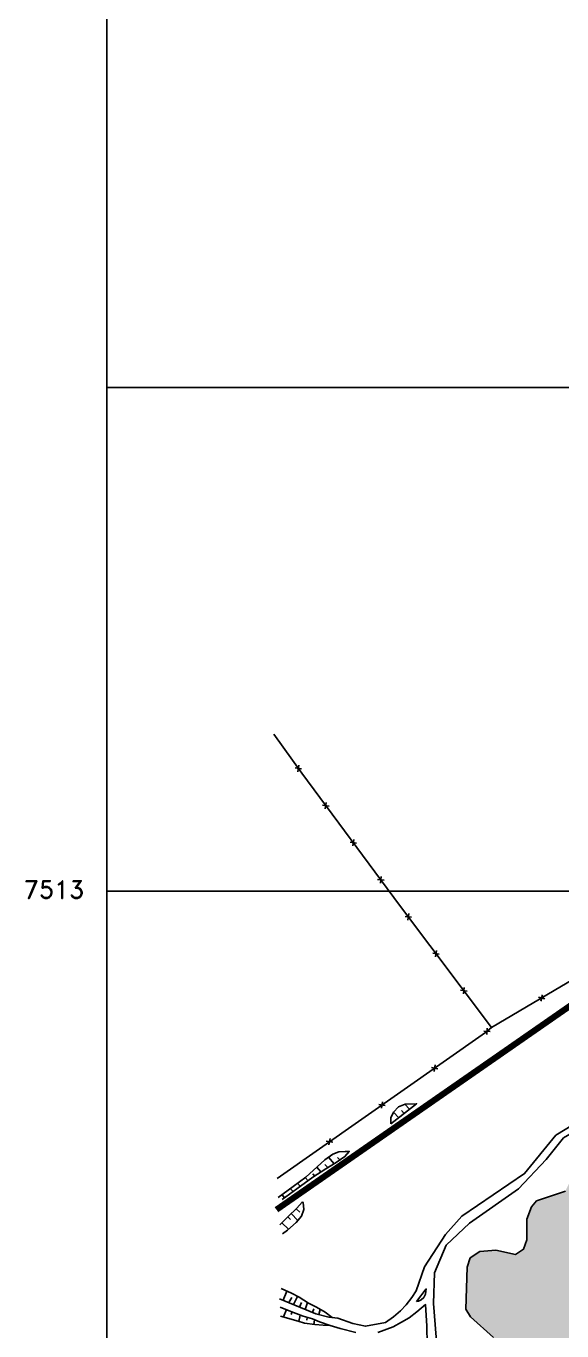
# Model space of a CAD drawing. Extents: x 538220 to 547168, y 7509776 to 7514528.
# Drawn here: x 542920 to 543452, y 7512564 to 7513859 of the extents above; entities that cross this region are included whole.
import ezdxf

# ---------------------------------------------------------------- set-up
doc = ezdxf.new("R2010")
doc.units = 0
doc.header["$LTSCALE"] = 50
doc.header["$MEASUREMENT"] = 0
doc.linetypes.add('HIDDENX2', pattern=[0.75, 0.5, -0.25])
for name, color, linetype in [('HATCH', 4, 'CONTINUOUS'), ('L-FERREA', 6, 'CONTINUOUS'), ('LIMITE', 7, 'CONTINUOUS'), ('MALHA', 9, 'CONTINUOUS'), ('RIO', 4, 'CONTINUOUS'), ('RUA', 7, 'CONTINUOUS'), ('TERRENO', 7, 'CONTINUOUS')]:
    doc.layers.add(name, color=color, linetype=linetype)
doc.styles.add('ROMAND', font='ROMAND.SHX')

# ---------------------------------------------------------------- blocks, each defined once
blk = doc.blocks.new('X')
at = {"layer": 'LIMITE'}
for p, q in [((-0.018, -0.018), (0.018, 0.018)), ((0.018, -0.018), (-0.018, 0.018))]:
    blk.add_line(p, q, dxfattribs=at)

msp = doc.modelspace()

# ---------------------------------------------------------------- hatches: boundary and pattern name
at = {"layer": 'HATCH'}
h = msp.add_hatch(color=256, dxfattribs=at)
h.paths.add_polyline_path([(543489, 7512500), (543376.9, 7512500), (543374.4, 7512495.6), (543361.2, 7512485.5), (543304.4, 7512464.3), (543289.6, 7512453.5), (543280.6, 7512433.1), (543282.7, 7512419.3), (543288.9, 7512412.3), (543296.9, 7512408.2), (543339.2, 7512397.5), (543376.6, 7512388.5), (543389.9, 7512385.3), (543403.3, 7512384.2), (543412.5, 7512386.7), (543423.4, 7512392.9), (543437.3, 7512404.5)])
h.paths.add_polyline_path([(543489, 7512500), (543493.9, 7512509), (543496.8, 7512520), (543497.4, 7512529.3), (543497, 7512543.1), (543500, 7512544.5), (543500, 7512606), (543497.8, 7512603.4), (543486, 7512601.5), (543476, 7512604.9), (543465.7, 7512642.4), (543465.8, 7512653.8), (543472.6, 7512660.1), (543485.3, 7512657.5), (543500, 7512637.8), (543500, 7512737.4), (543495.9, 7512739.8), (543476.6, 7512735.1), (543467.4, 7512728.2), (543455, 7512702.6), (543426.4, 7512693), (543421.5, 7512686.8), (543416.7, 7512674.6), (543416.6, 7512654.2), (543413.3, 7512644.8), (543405.6, 7512639.7), (543385.9, 7512643.8), (543370.1, 7512642.6), (543360.6, 7512636.3), (543357.4, 7512627), (543356.2, 7512585.5), (543360.8, 7512577.9), (543383.7, 7512557.2), (543387.2, 7512534.7), (543385.4, 7512519.2), (543380.6, 7512506.6), (543376.9, 7512500)])
h.paths.add_polyline_path([(543500, 7512637.8), (543507, 7512628.5), (543508.3, 7512616), (543500, 7512606), (543500, 7512544.5), (543503.7, 7512546.2), (543513.5, 7512549.2), (543524.2, 7512553.8), (543533.1, 7512566), (543551.1, 7512594.1), (543558.8, 7512613), (543563.1, 7512641.1), (543557.6, 7512690.3), (543562.8, 7512703.1), (543595.7, 7512725.3), (543616, 7512732.8), (543609.5, 7512739.5), (543589.8, 7512730.9), (543572.4, 7512718), (543549.9, 7512712.2), (543536.2, 7512716), (543500, 7512737.4)])
h.paths.add_polyline_path([(543628.8, 7512754.6), (543612.3, 7512744.9), (543618.7, 7512739.3), (543660, 7512776.8), (543653.1, 7512784.7), (543645.4, 7512775.2, 0.192931), (543647, 7512774.5, -0.192931), (543645.4, 7512775.2)])

# ---------------------------------------------------------------- linework, layer by layer
at = {"layer": 'L-FERREA', "linetype": 'CONTINUOUS'}
for points in [[(543167.2, 7512686), (543931.8, 7513217), (544046.2, 7513288.5), (544130.1, 7513345), (544309.3, 7513475.5), (544335.7, 7513491.7)], [(543169.7, 7512682.3), (543934.2, 7513213.2), (544048.7, 7513284.7), (544132.7, 7513341.3), (544311.8, 7513471.8), (544338.1, 7513487.9)]]:
    msp.add_lwpolyline(points, dxfattribs=at)
at = {"layer": 'L-FERREA', "linetype": 'HIDDENX2', "const_width": 4.5}
msp.add_lwpolyline([(543168.4, 7512684.1), (543933, 7513215.1), (543934.4, 7513216)], dxfattribs=at)
at = {"layer": 'LIMITE'}
for points in [[(543381.7, 7512864.8), (543290.5, 7512986.3), (543193.6, 7513117.1), (543165.7, 7513155.8)], [(543168.9, 7512715), (543375.8, 7512860), (543381.7, 7512864.8), (543491.4, 7512929.7), (543575, 7512981.3)]]:
    msp.add_lwpolyline(points, dxfattribs=at)
at = {"layer": 'MALHA'}
for p, q in [((543000, 7514500), (543000, 7511000)), ((543000, 7513500), (547000, 7513500)), ((543000, 7513000), (547000, 7513000))]:
    msp.add_line(p, q, dxfattribs=at)
at = {"layer": 'RIO', "linetype": 'CONTINUOUS'}
msp.add_lwpolyline([(543455, 7512702.6), (543426.4, 7512693), (543421.5, 7512686.8), (543416.7, 7512674.6), (543416.6, 7512654.2), (543413.3, 7512644.8), (543405.6, 7512639.7), (543385.9, 7512643.8), (543370.1, 7512642.6), (543360.6, 7512636.3), (543357.4, 7512627), (543356.2, 7512585.5), (543360.8, 7512577.9), (543383.7, 7512557.2)], dxfattribs=at)
at = {"layer": 'RUA', "linetype": 'CONTINUOUS'}
for points in [[(543470, 7512772.8), (543445.6, 7512758.2), (543414.5, 7512719.9), (543352.2, 7512677.5), (543336, 7512659.5), (543315.2, 7512627.5), (543306.8, 7512603.7), (543302.7, 7512597), (543296.9, 7512589.7), (543291.3, 7512583.7), (543284.4, 7512577.7), (543276.6, 7512572.3), (543256.6, 7512568.5), (543244.1, 7512571.2), (543229.3, 7512576.3), (543220.4, 7512577.4), (543207.3, 7512580.8), (543171.5, 7512595.7)], [(543327.9, 7512545.1), (543324.1, 7512590.9), (543325.1, 7512621.4), (543336.7, 7512648.9), (543360, 7512670.7), (543408.5, 7512704.9), (543435.9, 7512734), (543453.2, 7512755.4), (543471, 7512765.6), (543508.7, 7512774.3), (543526.5, 7512774.2), (543557, 7512768), (543609.5, 7512739.5), (543630.4, 7512718.5), (543639.9, 7512707.7), (543616, 7512667.5), (543492.5, 7512490.3)], [(543318, 7512550.5), (543317.4, 7512568.4), (543316.3, 7512590), (543307.5, 7512582.9), (543299.9, 7512576.8), (543292.5, 7512572.5), (543284, 7512568), (543269, 7512562.2)], [(543247, 7512562.3), (543231.7, 7512566.1), (543221.7, 7512569.3), (543214.7, 7512569.5), (543206.3, 7512570.1), (543196.3, 7512571.5), (543189.8, 7512573.6), (543172.3, 7512578.6)]]:
    msp.add_lwpolyline(points, dxfattribs=at)
at = {"layer": 'RUA'}
msp.add_lwpolyline([(543307.2, 7512592.9), (543317, 7512605.5), (543316.2, 7512600.2), (543314.4, 7512597.1), (543312, 7512594.5), (543309.3, 7512593.4), (543307.2, 7512592.9)], dxfattribs=at)
at = {"layer": 'TERRENO'}
for points in [[(543281.9, 7512769.2), (543307.4, 7512789.2), (543296.2, 7512788.9), (543289.4, 7512786.2), (543284.6, 7512781), (543281.9, 7512775.3), (543281.9, 7512769.2)], [(543292.4, 7512782.4), (543295.2, 7512779.6)], [(543295.7, 7512788.7), (543300.3, 7512783.7)], [(543284.6, 7512780.8), (543289.6, 7512775.2)], [(543170.2, 7512696.1), (543184.9, 7512707.1), (543197.6, 7512716.4), (543208.6, 7512726.5), (543216.3, 7512733.7), (543224.3, 7512739.2), (543230.4, 7512741.5), (543236.5, 7512741.9), (543240.6, 7512741.9), (543236.2, 7512736.8), (543227.7, 7512731), (543217.2, 7512724.6), (543204.6, 7512716.3), (543188.6, 7512704.8), (543174.1, 7512694.2)], [(543225.5, 7512729.6), (543220, 7512736.2)], [(543228.9, 7512735.9), (543231.3, 7512733.4)], [(543204.4, 7512719.6), (543206.3, 7512717.5)], [(543212.5, 7512721.5), (543208.3, 7512726.2)], [(543216.5, 7512729), (543219.3, 7512725.8)], [(543184.8, 7512702), (543182.1, 7512705)], [(543192, 7512707.3), (543189.3, 7512710.4)], [(543199.7, 7512712.8), (543196.9, 7512715.9)], [(543171.6, 7512669.1), (543180, 7512677.4), (543188.5, 7512685.5), (543193.7, 7512691.7), (543195, 7512691.2), (543195.5, 7512684.2), (543193.3, 7512677.5), (543187.9, 7512671.5), (543179.2, 7512663.9), (543174.5, 7512660.2)], [(543176.3, 7512695.8), (543173.9, 7512698.9)], [(543183.1, 7512680.3), (543189.7, 7512673.5)], [(543191.5, 7512681.5), (543187.8, 7512684.8)], [(543173.7, 7512671.2), (543180.2, 7512664.8)], [(543182.3, 7512674.3), (543179.5, 7512676.9)], [(543173, 7512606), (543183.4, 7512601.2), (543190.9, 7512597.3), (543200, 7512591.2), (543208, 7512587.3), (543216.6, 7512582.5), (543223.6, 7512577)], [(543175.1, 7512594.2), (543178.7, 7512603.4)], [(543172.2, 7512587.4), (543181.1, 7512583.8), (543194.8, 7512578.3), (543204.1, 7512575.8), (543210.9, 7512572.7), (543221.7, 7512569.3)], [(543183.5, 7512596.8), (543180.7, 7512591.9)], [(543185.3, 7512590), (543189.4, 7512598.1)], [(543193.3, 7512592), (543191.1, 7512587.5)], [(543196.9, 7512585.1), (543199, 7512591.9)], [(543178.3, 7512585), (543175.5, 7512577.7)], [(543182.8, 7512580), (543184, 7512582.7)], [(543191.9, 7512579.5), (543190.6, 7512573.3)], [(543198.4, 7512574.4), (543198.8, 7512577.2)], [(543205.4, 7512585.8), (543204.1, 7512582.1)], [(543206.1, 7512574.9), (543205.6, 7512570.2)], [(543210.5, 7512580), (543211.8, 7512585.2)]]:
    msp.add_lwpolyline(points, dxfattribs=at)

# ---------------------------------------------------------------- block references
at = {"layer": 'LIMITE', "xscale": 127.2121291432586, "yscale": 127.2121291432586, "zscale": 127.2121291432586}
for p, rotation in [((543190.1, 7513121.9), 125.7932859873175), ((543217.3, 7513085), 126.53276259788), ((543244.6, 7513048.2), 126.53276259788), ((543271.9, 7513011.4), 126.53276259788), ((543299.2, 7512974.7), 126.9108316002493), ((543326.7, 7512938.1), 126.9108316002493), ((543354.2, 7512901.5), 126.9108316002493), ((543431.4, 7512894.2), 30.60053645783654), ((543377.2, 7512861.1), 39.76774600203445), ((543325.2, 7512824.5), 35.02264652478842), ((543273.1, 7512788), 35.02264652478842), ((543221, 7512751.5), 35.02264652478842)]:
    msp.add_blockref('X', p, dxfattribs=dict(at, rotation=rotation))

# ---------------------------------------------------------------- texts
at = {"layer": 'MALHA', "style": 'ROMAND'}
msp.add_text('7513', height=17.5, dxfattribs=at).set_placement((542917.8, 7512993))

doc.saveas('drawing.dxf')
